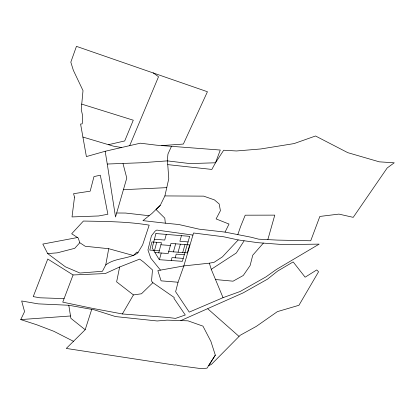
<?xml version="1.0" encoding="UTF-8"?>
<svg xmlns="http://www.w3.org/2000/svg" width="415" height="415" viewBox="0 0 415 415"><rect width="100%" height="100%" fill="white"/><g stroke="black" fill="none" stroke-linecap="round" stroke-linejoin="round"><path stroke-width="0.62" d="M161.736 145.598L183.368 144.057L207.433 91.736L76.448 46.356L70.82 62.151L73.351 70.301L83.01 90.61L81.236 109.503L82.388 114.628A35.597 32.303 3.7 0 1 82.274 123.208L82.139 123.903L80.588 124.033L86.387 156.579L105.166 151.273L140.322 143.196L156.569 145.188L220.292 150.043L215.499 162.784L211.837 169.429L167.753 164.62L167.297 160.875L167.961 154.012L171.457 146.365M105.758 264.946L108.714 248.704L85.2 246.261L79.799 242.718L78.196 237.982L71.686 233.764L83.399 221.05C105.343 221.46 127.504 221.532 149.182 225.138L142.641 244.85L137.63 253.155C127.939 259.349 115.059 257.725 105.758 264.946L102.427 271.296L79.929 273.039L65.42 266.824L47.673 253.591L42.823 244.077L77.491 237.525M119.629 267.006L116.631 281.863L133.428 294.925L141.468 293.779L152.87 282.682L174.222 297.498L173.958 298.344L185.282 314.99L175.535 318.388L167.956 317.48L122.368 313.958L92.405 308.355L62.748 302.151L73.082 274.963L105.286 273.552L119.629 267.006L139.658 259.116L143.517 261.979L152.481 269.921L151.532 281.038L152.87 282.682M105.166 151.273L107.257 164.029L141.546 162.747L167.297 160.875L189.925 163.583L215.499 162.784L223.675 150.23L236.467 150.967L260.822 148.959L294.059 143.59L315.53 135.996L347.77 152.658L379.289 161.834L394.25 162.804L387.19 167.971L353.222 217.346L338.915 214.104L319.856 216.438L310.731 240.778L277.49 240.098L258.644 239.17L251.246 237.256L225.055 232.099L199.05 229.153L178.865 224.525L165.331 223.171L164.791 218.145L156.024 209.482L160.247 205.363L164.895 195.922L168.775 178.72L167.753 164.62M178.051 282.226L175.623 291.714L189.245 312.116L223.042 297.659L240.145 291.496L265.963 276.883L276.38 269.48L319.161 244.124L283.227 244.596L257.917 242.687L238.2 239.932L223.737 236.789L193.546 232.991L183.829 265.922L178.051 282.226L161.087 280.846L157.85 270.596L183.829 265.922L209.357 263.172L214.099 262.311L222.43 256.864L238.2 239.932M154.546 250.442L156.683 242.319M158.748 252.834L161.461 242.692L151.885 241.945L149.779 250.089L159.293 250.795M159.417 259.707L161.222 253.015M166.249 234.402L164.724 240.062L154.432 239.237M173.408 251.848L175.664 243.807M171.193 260.537L172.023 257.585L183.238 258.389M267.857 239.569L274.782 215.131L245.218 215.188L240.627 226.45L237.837 234.542M175.161 257.808L176.209 254.12L184.312 254.711M181.459 235.658L179.866 241.265L188.052 241.919M123.011 163.603L126.783 178.061L115.515 216.978L107.257 164.029M178.066 252.196L180.359 244.176M182.709 252.538L185.028 244.539M85.184 329.723L91.731 309.362L92.768 309.357L115.562 316.578L157.155 320.971L167.126 320.126L187.99 320.842L202.951 326.133L210.893 341.374L215.323 355.136L207.033 368.152L201.234 368.645L179.301 365.729L175.478 364.816L174.98 365.133L66.276 348.434L85.184 329.723L70.887 318.341L68.791 305.258L38.258 303.873L21.663 300.979L24.563 311.608L20.75 319.586L36.717 324.758L53.851 331.3L73.45 341.301M129.698 145.634L158.525 76.734L153.182 72.843M225.055 232.099L229.013 224.059L216.111 218.923L220.412 210.696L219.167 203.952L214.415 199.88L203.656 196.134L164.895 195.922M122.368 313.958L133.428 294.925M215.323 355.136L208.558 365.74L211.489 364.308L240.207 335.263L256.283 326.403L277.391 311.629L298.945 305.279L318.564 271.773L316.744 269.926L305.134 277.204L293.161 261.912L277.625 271.083L267.447 279.191L243.164 292.871L180.8 320.598M244.072 240.871L236.317 252.984L211.256 269.319L223.042 297.659M263.416 243.06L252.756 255.194L250.121 265.522L243.273 275.487L233.054 281.183L215.344 279.523M79.799 242.718L74.726 248.32L57.27 252.839L47.673 253.591M160.247 205.363L151.926 213.471L142.926 220.635L165.331 223.171M108.393 144.695L124.713 140.955L133.282 120.205L81.615 104.077M116.662 212.994L125.569 213.051L149.089 215.727M20.75 319.586L70.534 315.976M123.354 189.681L166.763 187.647M64.092 298.629L39.819 297.788L33.236 296.616L47.767 259.038L73.082 274.963M154.956 252.559L168.163 253.529L170.954 243.439L189.681 244.907L187.331 252.885L168.723 251.5M160.911 244.762L170.383 245.498M121.481 147.522L113.274 146.116L82.907 137.049M192.928 235.077L156.792 230.071L155.22 231.025L151.408 235.87L147.948 249.949L150.733 258.073L160.46 270.129M68.791 305.258L91.731 309.362M138.081 252.403L136.81 252.107L133.469 255.531L108.714 248.704M207.806 308.833L238.957 336.342M209.357 263.172L211.256 269.319M74.508 197.125L72.023 216.926L98.651 215.966L107.874 214.254L100.326 175.218L93.982 176.577L90.169 191.185L73.559 193.691L74.508 197.125M155.91 233.552L152.165 247.942L159.272 259.697L182.382 261.32L189.681 236.337L155.91 233.552"/></g></svg>
